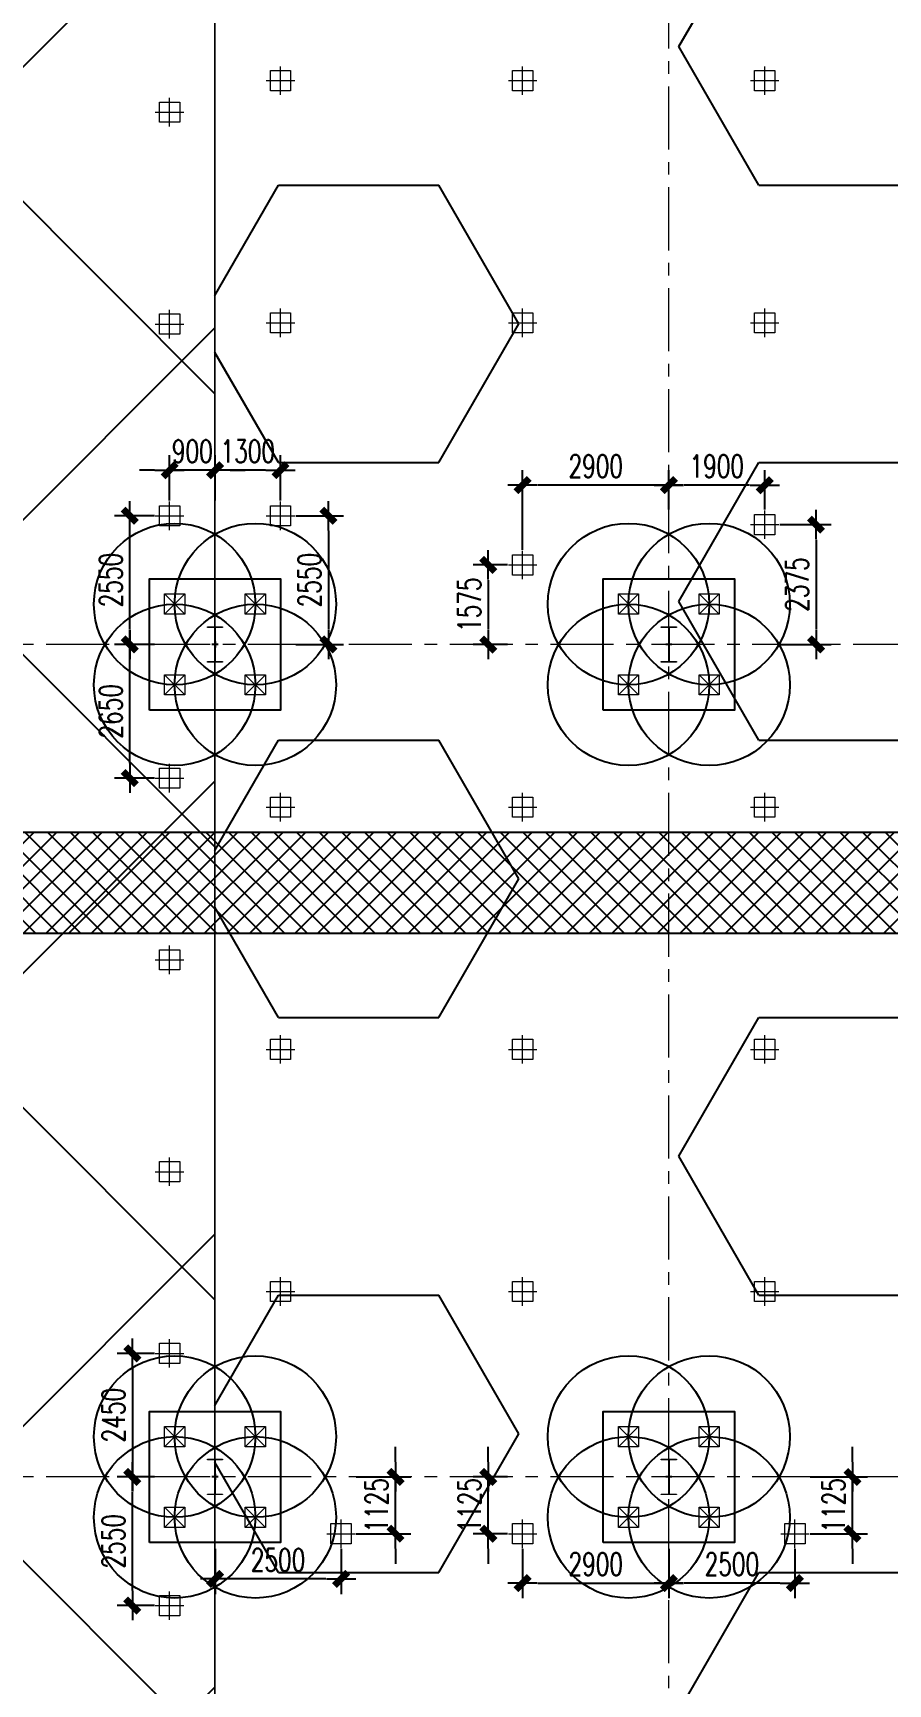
# Model space of a CAD drawing. Extents: x -1201378 to 2367219, y -619313 to 244905.
# Drawn here: x -414367 to -397413, y -35201 to -2480 of the extents above; entities that cross this region are included whole.
import ezdxf

# ---------------------------------------------------------------- set-up
doc = ezdxf.new("R2010")
doc.units = 0
doc.header["$LTSCALE"] = 1000
doc.linetypes.add('CENTER', pattern=[2, 1.25, -0.25, 0.25, -0.25])
doc.layers.get('0').update_dxf_attribs({"linetype": 'CONTINUOUS'})
doc.layers.get('Defpoints').update_dxf_attribs({"linetype": 'CONTINUOUS'})
for name, color, linetype in [('Hatch-一般填充', 252, 'CONTINUOUS'), ('S-DIMZ', 115, 'CONTINUOUS'), ('S-DOTE1', 140, 'CENTER'), ('S-HATCH1-W', 252, 'CONTINUOUS'), ('S-HJD', 97, 'CONTINUOUS')]:
    doc.layers.add(name, color=color, linetype=linetype)
for name, color, linetype, lineweight in [('S-axis', 111, 'CONTINUOUS', 0), ('S-col', 2, 'CONTINUOUS', 0), ('S-dim', 81, 'CONTINUOUS', 0), ('S-dote', 5, 'CENTER', 0), ('S-zhuang', 1, 'CONTINUOUS', 0)]:
    doc.layers.add(name, color=color, linetype=linetype, lineweight=lineweight)
doc.styles.add('SS1', font='tj-romans1.shx', dxfattribs={"width": 0.7, "bigfont": 'tj-hztxt1.shx'})
doc.dimstyles.new('S-150-ARCHI', dxfattribs={"dimscale": 150, "dimtxt": 3, "dimasz": 2, "dimexe": 2, "dimexo": 2, "dimgap": 1, "dimtad": 1, "dimdec": 0, "dimzin": 0, "dimdsep": 46, "dimtxsty": 'SS1', "dimblk1": 'TT', "dimblk2": 'TT', "dimsah": 1, "dimcen": 1, "dimclrd": 256, "dimclre": 256, "dimclrt": 256, "dimadec": 0, "dimazin": 0, "dimtfac": 1, "dimtdec": 0, "dimtix": 1, "dimtmove": 2, "dimatfit": 0, "dimldrblk": 'TT', "dimfxl": 2, "dimtolj": 1, "dimtzin": 0, "dimarcsym": 0})

# ---------------------------------------------------------------- blocks, each defined once
blk = doc.blocks.new('2#轴网')
at = {"layer": 'S-dote'}
for p, q in [((-110758.5, -270787), (-110758.5, -175298.2)), ((-101758.5, -270787), (-101758.5, -175298.2)), ((-74854.3, -214598.2), (-251154.3, -214598.2)), ((-74854.3, -231098.2), (-251154.3, -231098.2))]:
    blk.add_line(p, q, dxfattribs=at)
blk = doc.blocks.new('nt66')
at = {"layer": 'S-col'}
blk.add_lwpolyline([(-195790, 766820), (-195490, 766820), (-195490, 766808), (-195636, 766808), (-195636, 766132), (-195490, 766132), (-195490, 766120), (-195790, 766120), (-195790, 766132), (-195644, 766132), (-195644, 766808), (-195790, 766808)], close=True, dxfattribs=at)
blk = doc.blocks.new('33333')
for p in [(39786, -76900), (48786, -76900), (39786, -93400), (48786, -93400)]:
    blk.add_blockref('nt66', p)
blk = doc.blocks.new('地坪桩')
at = {"layer": 'S-zhuang'}
for p, q in [((174146, 162514), (174146, 163080)), ((173863, 162797), (174429, 162797))]:
    blk.add_line(p, q, dxfattribs=at)
blk.add_lwpolyline([(173946, 162597), (173946, 162997), (174346, 162997), (174346, 162597)], close=True, dxfattribs=at)
blk = doc.blocks.new('S-ZHUANG-400')
at = {"layer": 'S-zhuang'}
for p, q in [((200, -200), (-200, 200)), ((-200, -200), (200, 200))]:
    blk.add_line(p, q, dxfattribs=at)
blk.add_lwpolyline([(-200, 200), (200, 200), (200, -200), (-200, -200)], close=True, dxfattribs=at)
blk = doc.blocks.new('CT4')
at = {"layer": 'Defpoints'}
for centre in [(-100831, -168442), (-99231, -168442), (-100831, -170042), (-99231, -170042)]:
    blk.add_circle(centre, 1600, dxfattribs=at)
at = {"layer": 'S-DOTE1', "ltscale": 0.25}
for p, q in [((-99971, -169242), (-100091, -169242)), ((-100031, -169182), (-100031, -169302))]:
    blk.add_line(p, q, dxfattribs=at)
at = {"layer": 'S-HATCH1-W'}
blk.add_lwpolyline([(-101331, -170542), (-101331, -167942), (-98731, -167942), (-98731, -170542)], close=True, dxfattribs=at)
at = {"layer": 'S-zhuang', "rotation": 90.00000000000001}
for p in [(-100831, -168442), (-99231, -168442), (-100831, -170042), (-99231, -170042)]:
    blk.add_blockref('S-ZHUANG-400', p, dxfattribs=at)
blk = doc.blocks.new('2#主楼桩')
at = {"layer": 'S-zhuang'}
for p in [(-910727, 154644), (-901727, 154644), (-910727, 138144), (-901727, 138144)]:
    blk.add_blockref('CT4', p, dxfattribs=at)
blk = doc.blocks.new('TT')
blk.add_line((-0.97, 0), (0.97, 0))
at = {"const_width": 0.45}
blk.add_lwpolyline([(-0.44, -0.44), (0.44, 0.44)], dxfattribs=at)
blk = doc.blocks.new('*D3130')
at = {"layer": 'Defpoints', "color": 0, "transparency": 16777216}
for p in [(-401758, -32223), (-399258, -32223), (-401758, -33200)]:
    blk.add_point(p, dxfattribs=at)
at = {"layer": 'S-DIMZ', "lineweight": -2, "transparency": 16777216}
for p, q in [((-401758, -32523), (-401758, -33500)), ((-399258, -32523), (-399258, -33500)), ((-399558, -33200), (-401458, -33200))]:
    blk.add_line(p, q, dxfattribs=at)
at = {"layer": 'S-DIMZ', "lineweight": -2, "transparency": 16777216, "xscale": 300, "yscale": 300, "zscale": 300, "rotation": 180}
blk.add_blockref('TT', (-401758, -33200), dxfattribs=at)
at = {"layer": 'S-DIMZ', "lineweight": -2, "transparency": 16777216, "xscale": 300, "yscale": 300, "zscale": 300}
blk.add_blockref('TT', (-399258, -33200), dxfattribs=at)
at = {"layer": 'S-DIMZ', "transparency": 16777216, "insert": (-400508, -32825), "char_height": 450, "attachment_point": 5, "style": 'SS1'}
blk.add_mtext('\\A1;2500', dxfattribs=at)
blk = doc.blocks.new('*D3131')
at = {"layer": 'Defpoints', "color": 0, "transparency": 16777216}
for p in [(-410758, -32223), (-408258, -32223), (-410758, -33118)]:
    blk.add_point(p, dxfattribs=at)
at = {"layer": 'S-DIMZ', "lineweight": -2, "transparency": 16777216}
for p, q in [((-410758, -32523), (-410758, -33418)), ((-408258, -32523), (-408258, -33418)), ((-408558, -33118), (-410458, -33118))]:
    blk.add_line(p, q, dxfattribs=at)
at = {"layer": 'S-DIMZ', "lineweight": -2, "transparency": 16777216, "xscale": 300, "yscale": 300, "zscale": 300, "rotation": 180}
blk.add_blockref('TT', (-410758, -33118), dxfattribs=at)
at = {"layer": 'S-DIMZ', "lineweight": -2, "transparency": 16777216, "xscale": 300, "yscale": 300, "zscale": 300}
blk.add_blockref('TT', (-408258, -33118), dxfattribs=at)
at = {"layer": 'S-DIMZ', "transparency": 16777216, "insert": (-409508, -32743), "char_height": 450, "attachment_point": 5, "style": 'SS1'}
blk.add_mtext('\\A1;2500', dxfattribs=at)
blk = doc.blocks.new('*D3133')
at = {"layer": 'Defpoints', "color": 0, "transparency": 16777216}
for p in [(-399858, -12223), (-399858, -14598), (-398840, -14598)]:
    blk.add_point(p, dxfattribs=at)
at = {"layer": 'S-DIMZ', "lineweight": -2, "transparency": 16777216}
for p, q in [((-399558, -12223), (-398540, -12223)), ((-398840, -12523), (-398840, -14298)), ((-399558, -14598), (-398540, -14598))]:
    blk.add_line(p, q, dxfattribs=at)
at = {"layer": 'S-DIMZ', "lineweight": -2, "transparency": 16777216, "xscale": 300, "yscale": 300, "zscale": 300}
for p, rotation in [((-398840, -12223), 90), ((-398840, -14598), 270)]:
    blk.add_blockref('TT', p, dxfattribs=dict(at, rotation=rotation))
at = {"layer": 'S-DIMZ', "transparency": 16777216, "insert": (-399215, -13411), "char_height": 450, "attachment_point": 5, "rotation": 90, "style": 'SS1'}
blk.add_mtext('\\A1;2375', dxfattribs=at)
blk = doc.blocks.new('*D3134')
at = {"layer": 'Defpoints', "color": 0, "transparency": 16777216}
for p in [(-401758, -11441), (-401758, -12223), (-399858, -12223)]:
    blk.add_point(p, dxfattribs=at)
at = {"layer": 'S-DIMZ', "lineweight": -2, "transparency": 16777216}
for p, q in [((-401758, -11923), (-401758, -11141)), ((-400158, -11441), (-401458, -11441)), ((-399858, -11923), (-399858, -11141))]:
    blk.add_line(p, q, dxfattribs=at)
at = {"layer": 'S-DIMZ', "lineweight": -2, "transparency": 16777216, "xscale": 300, "yscale": 300, "zscale": 300, "rotation": 180}
blk.add_blockref('TT', (-401758, -11441), dxfattribs=at)
at = {"layer": 'S-DIMZ', "lineweight": -2, "transparency": 16777216, "xscale": 300, "yscale": 300, "zscale": 300}
blk.add_blockref('TT', (-399858, -11441), dxfattribs=at)
at = {"layer": 'S-DIMZ', "transparency": 16777216, "insert": (-400808, -11066), "char_height": 450, "attachment_point": 5, "style": 'SS1'}
blk.add_mtext('\\A1;1900', dxfattribs=at)
blk = doc.blocks.new('*D3135')
at = {"layer": 'Defpoints', "color": 0, "transparency": 16777216}
for p in [(-404658, -11441), (-401758, -12223), (-404658, -13023)]:
    blk.add_point(p, dxfattribs=at)
at = {"layer": 'S-DIMZ', "lineweight": -2, "transparency": 16777216}
for p, q in [((-404658, -12723), (-404658, -11141)), ((-402058, -11441), (-404358, -11441)), ((-401758, -11923), (-401758, -11141))]:
    blk.add_line(p, q, dxfattribs=at)
at = {"layer": 'S-DIMZ', "lineweight": -2, "transparency": 16777216, "xscale": 300, "yscale": 300, "zscale": 300, "rotation": 180}
blk.add_blockref('TT', (-404658, -11441), dxfattribs=at)
at = {"layer": 'S-DIMZ', "lineweight": -2, "transparency": 16777216, "xscale": 300, "yscale": 300, "zscale": 300}
blk.add_blockref('TT', (-401758, -11441), dxfattribs=at)
at = {"layer": 'S-DIMZ', "transparency": 16777216, "insert": (-403208, -11066), "char_height": 450, "attachment_point": 5, "style": 'SS1'}
blk.add_mtext('\\A1;2900', dxfattribs=at)
blk = doc.blocks.new('*D3136')
at = {"layer": 'Defpoints', "color": 0, "transparency": 16777216}
for p in [(-404658, -13023), (-405340, -14598), (-404658, -14598)]:
    blk.add_point(p, dxfattribs=at)
at = {"layer": 'S-DIMZ', "lineweight": -2, "transparency": 16777216}
for p, q in [((-404958, -13023), (-405640, -13023)), ((-405340, -13323), (-405340, -14298)), ((-404958, -14598), (-405640, -14598))]:
    blk.add_line(p, q, dxfattribs=at)
at = {"layer": 'S-DIMZ', "lineweight": -2, "transparency": 16777216, "xscale": 300, "yscale": 300, "zscale": 300}
for p, rotation in [((-405340, -13023), 90), ((-405340, -14598), 270)]:
    blk.add_blockref('TT', p, dxfattribs=dict(at, rotation=rotation))
at = {"layer": 'S-DIMZ', "transparency": 16777216, "insert": (-405715, -13811), "char_height": 450, "attachment_point": 5, "rotation": 90, "style": 'SS1'}
blk.add_mtext('\\A1;1575', dxfattribs=at)
blk = doc.blocks.new('*D3139')
at = {"layer": 'Defpoints', "color": 0, "transparency": 16777216}
for p in [(-409458, -12048), (-409458, -14598), (-408509, -14598)]:
    blk.add_point(p, dxfattribs=at)
at = {"layer": 'S-DIMZ', "lineweight": -2, "transparency": 16777216}
for p, q in [((-409158, -12048), (-408209, -12048)), ((-408509, -12348), (-408509, -14298)), ((-409158, -14598), (-408209, -14598))]:
    blk.add_line(p, q, dxfattribs=at)
at = {"layer": 'S-DIMZ', "lineweight": -2, "transparency": 16777216, "xscale": 300, "yscale": 300, "zscale": 300}
for p, rotation in [((-408509, -12048), 90), ((-408509, -14598), 270)]:
    blk.add_blockref('TT', p, dxfattribs=dict(at, rotation=rotation))
at = {"layer": 'S-DIMZ', "transparency": 16777216, "insert": (-408884, -13323), "char_height": 450, "attachment_point": 5, "rotation": 90, "style": 'SS1'}
blk.add_mtext('\\A1;2550', dxfattribs=at)
blk = doc.blocks.new('*D3140')
at = {"layer": 'Defpoints', "color": 0, "transparency": 16777216}
for p in [(-410758, -11145), (-410758, -12048), (-409458, -12048)]:
    blk.add_point(p, dxfattribs=at)
at = {"layer": 'S-DIMZ', "lineweight": -2, "transparency": 16777216}
for p, q in [((-410758, -11748), (-410758, -10845)), ((-409458, -11748), (-409458, -10845)), ((-409758, -11145), (-410458, -11145))]:
    blk.add_line(p, q, dxfattribs=at)
at = {"layer": 'S-DIMZ', "lineweight": -2, "transparency": 16777216, "xscale": 300, "yscale": 300, "zscale": 300, "rotation": 180}
blk.add_blockref('TT', (-410758, -11145), dxfattribs=at)
at = {"layer": 'S-DIMZ', "lineweight": -2, "transparency": 16777216, "xscale": 300, "yscale": 300, "zscale": 300}
blk.add_blockref('TT', (-409458, -11145), dxfattribs=at)
at = {"layer": 'S-DIMZ', "transparency": 16777216, "insert": (-410108, -10770), "char_height": 450, "attachment_point": 5, "style": 'SS1'}
blk.add_mtext('\\A1;1300', dxfattribs=at)
blk = doc.blocks.new('*D3141')
at = {"layer": 'Defpoints', "color": 0, "transparency": 16777216}
for p in [(-411658, -11145), (-411658, -12048), (-410758, -12048)]:
    blk.add_point(p, dxfattribs=at)
at = {"layer": 'S-DIMZ', "lineweight": -2, "transparency": 16777216}
for p, q in [((-411658, -11748), (-411658, -10845)), ((-410758, -11748), (-410758, -10845)), ((-411958, -11145), (-412258, -11145)), ((-410758, -11145), (-411658, -11145)), ((-410458, -11145), (-410158, -11145))]:
    blk.add_line(p, q, dxfattribs=at)
at = {"layer": 'S-DIMZ', "lineweight": -2, "transparency": 16777216, "xscale": 300, "yscale": 300, "zscale": 300}
blk.add_blockref('TT', (-411658, -11145), dxfattribs=at)
at = {"layer": 'S-DIMZ', "lineweight": -2, "transparency": 16777216, "xscale": 300, "yscale": 300, "zscale": 300, "rotation": 180}
blk.add_blockref('TT', (-410758, -11145), dxfattribs=at)
at = {"layer": 'S-DIMZ', "transparency": 16777216, "insert": (-411208, -10770), "char_height": 450, "attachment_point": 5, "style": 'SS1'}
blk.add_mtext('\\A1;900', dxfattribs=at)
blk = doc.blocks.new('*D3227')
at = {"layer": 'Defpoints', "color": 0, "transparency": 16777216}
for p in [(-412397, -31098), (-411658, -31098), (-411658, -33648)]:
    blk.add_point(p, dxfattribs=at)
at = {"layer": 'S-DIMZ', "lineweight": -2, "transparency": 16777216}
for p, q in [((-411958, -31098), (-412697, -31098)), ((-412397, -33348), (-412397, -31398)), ((-411958, -33648), (-412697, -33648))]:
    blk.add_line(p, q, dxfattribs=at)
at = {"layer": 'S-DIMZ', "lineweight": -2, "transparency": 16777216, "xscale": 300, "yscale": 300, "zscale": 300}
for p, rotation in [((-412397, -31098), 90), ((-412397, -33648), 270)]:
    blk.add_blockref('TT', p, dxfattribs=dict(at, rotation=rotation))
at = {"layer": 'S-DIMZ', "transparency": 16777216, "insert": (-412772, -32373), "char_height": 450, "attachment_point": 5, "rotation": 90, "style": 'SS1'}
blk.add_mtext('\\A1;2550', dxfattribs=at)
blk = doc.blocks.new('*D3228')
at = {"layer": 'Defpoints', "color": 0, "transparency": 16777216}
for p in [(-408258, -31098), (-407178, -31098), (-408258, -32223)]:
    blk.add_point(p, dxfattribs=at)
at = {"layer": 'S-DIMZ', "lineweight": -2, "transparency": 16777216}
for p, q in [((-407178, -30798), (-407178, -30498)), ((-407958, -31098), (-406878, -31098)), ((-407178, -32223), (-407178, -31098)), ((-407958, -32223), (-406878, -32223)), ((-407178, -32523), (-407178, -32823))]:
    blk.add_line(p, q, dxfattribs=at)
at = {"layer": 'S-DIMZ', "lineweight": -2, "transparency": 16777216, "xscale": 300, "yscale": 300, "zscale": 300}
for p, rotation in [((-407178, -31098), 270), ((-407178, -32223), 90)]:
    blk.add_blockref('TT', p, dxfattribs=dict(at, rotation=rotation))
at = {"layer": 'S-DIMZ', "transparency": 16777216, "insert": (-407553, -31661), "char_height": 450, "attachment_point": 5, "rotation": 90, "style": 'SS1'}
blk.add_mtext('\\A1;1125', dxfattribs=at)
blk = doc.blocks.new('*D3229')
at = {"layer": 'Defpoints', "color": 0, "transparency": 16777216}
for p in [(-405339, -31098), (-404658, -31098), (-404658, -32223)]:
    blk.add_point(p, dxfattribs=at)
at = {"layer": 'S-DIMZ', "lineweight": -2, "transparency": 16777216}
for p, q in [((-405339, -30798), (-405339, -30498)), ((-404958, -31098), (-405639, -31098)), ((-405339, -32223), (-405339, -31098)), ((-404958, -32223), (-405639, -32223)), ((-405339, -32523), (-405339, -32823))]:
    blk.add_line(p, q, dxfattribs=at)
at = {"layer": 'S-DIMZ', "lineweight": -2, "transparency": 16777216, "xscale": 300, "yscale": 300, "zscale": 300}
for p, rotation in [((-405339, -31098), 270), ((-405339, -32223), 90)]:
    blk.add_blockref('TT', p, dxfattribs=dict(at, rotation=rotation))
at = {"layer": 'S-DIMZ', "transparency": 16777216, "insert": (-405714, -31661), "char_height": 450, "attachment_point": 5, "rotation": 90, "style": 'SS1'}
blk.add_mtext('\\A1;1125', dxfattribs=at)
blk = doc.blocks.new('*D3230')
at = {"layer": 'Defpoints', "color": 0, "transparency": 16777216}
for p in [(-404658, -32223), (-401758, -32223), (-401758, -33200)]:
    blk.add_point(p, dxfattribs=at)
at = {"layer": 'S-DIMZ', "lineweight": -2, "transparency": 16777216}
for p, q in [((-404658, -32523), (-404658, -33500)), ((-401758, -32523), (-401758, -33500)), ((-404358, -33200), (-402058, -33200))]:
    blk.add_line(p, q, dxfattribs=at)
at = {"layer": 'S-DIMZ', "lineweight": -2, "transparency": 16777216, "xscale": 300, "yscale": 300, "zscale": 300, "rotation": 180}
blk.add_blockref('TT', (-404658, -33200), dxfattribs=at)
at = {"layer": 'S-DIMZ', "lineweight": -2, "transparency": 16777216, "xscale": 300, "yscale": 300, "zscale": 300}
blk.add_blockref('TT', (-401758, -33200), dxfattribs=at)
at = {"layer": 'S-DIMZ', "transparency": 16777216, "insert": (-403208, -32825), "char_height": 450, "attachment_point": 5, "style": 'SS1'}
blk.add_mtext('\\A1;2900', dxfattribs=at)
blk = doc.blocks.new('*D3231')
at = {"layer": 'Defpoints', "color": 0, "transparency": 16777216}
for p in [(-399258, -31098), (-398118, -31098), (-399258, -32223)]:
    blk.add_point(p, dxfattribs=at)
at = {"layer": 'S-DIMZ', "lineweight": -2, "transparency": 16777216}
for p, q in [((-398118, -30798), (-398118, -30498)), ((-398958, -31098), (-397818, -31098)), ((-398118, -32223), (-398118, -31098)), ((-398958, -32223), (-397818, -32223)), ((-398118, -32523), (-398118, -32823))]:
    blk.add_line(p, q, dxfattribs=at)
at = {"layer": 'S-DIMZ', "lineweight": -2, "transparency": 16777216, "xscale": 300, "yscale": 300, "zscale": 300}
for p, rotation in [((-398118, -31098), 270), ((-398118, -32223), 90)]:
    blk.add_blockref('TT', p, dxfattribs=dict(at, rotation=rotation))
at = {"layer": 'S-DIMZ', "transparency": 16777216, "insert": (-398493, -31661), "char_height": 450, "attachment_point": 5, "rotation": 90, "style": 'SS1'}
blk.add_mtext('\\A1;1125', dxfattribs=at)
blk = doc.blocks.new('*D3247')
at = {"layer": 'Defpoints', "color": 0, "transparency": 16777216}
for p in [(-411658, -28648), (-412397, -31098), (-411658, -31098)]:
    blk.add_point(p, dxfattribs=at)
at = {"layer": 'S-DIMZ', "lineweight": -2, "transparency": 16777216}
for p, q in [((-411958, -28648), (-412697, -28648)), ((-412397, -28948), (-412397, -30798)), ((-411958, -31098), (-412697, -31098))]:
    blk.add_line(p, q, dxfattribs=at)
at = {"layer": 'S-DIMZ', "lineweight": -2, "transparency": 16777216, "xscale": 300, "yscale": 300, "zscale": 300}
for p, rotation in [((-412397, -28648), 90), ((-412397, -31098), 270)]:
    blk.add_blockref('TT', p, dxfattribs=dict(at, rotation=rotation))
at = {"layer": 'S-DIMZ', "transparency": 16777216, "insert": (-412772, -29873), "char_height": 450, "attachment_point": 5, "rotation": 90, "style": 'SS1'}
blk.add_mtext('\\A1;2450', dxfattribs=at)
blk = doc.blocks.new('*D3268')
at = {"layer": 'Defpoints', "color": 0, "transparency": 16777216}
for p in [(-412449, -14598), (-411658, -14598), (-411658, -17248)]:
    blk.add_point(p, dxfattribs=at)
at = {"layer": 'S-DIMZ', "lineweight": -2, "transparency": 16777216}
for p, q in [((-411958, -14598), (-412749, -14598)), ((-412449, -16948), (-412449, -14898)), ((-411958, -17248), (-412749, -17248))]:
    blk.add_line(p, q, dxfattribs=at)
at = {"layer": 'S-DIMZ', "lineweight": -2, "transparency": 16777216, "xscale": 300, "yscale": 300, "zscale": 300}
for p, rotation in [((-412449, -14598), 90), ((-412449, -17248), 270)]:
    blk.add_blockref('TT', p, dxfattribs=dict(at, rotation=rotation))
at = {"layer": 'S-DIMZ', "transparency": 16777216, "insert": (-412824, -15923), "char_height": 450, "attachment_point": 5, "rotation": 90, "style": 'SS1'}
blk.add_mtext('\\A1;2650', dxfattribs=at)
blk = doc.blocks.new('*D3269')
at = {"layer": 'Defpoints', "color": 0, "transparency": 16777216}
for p in [(-412449, -12048), (-411658, -12048), (-411658, -14598)]:
    blk.add_point(p, dxfattribs=at)
at = {"layer": 'S-DIMZ', "lineweight": -2, "transparency": 16777216}
for p, q in [((-411958, -12048), (-412749, -12048)), ((-412449, -14298), (-412449, -12348)), ((-411958, -14598), (-412749, -14598))]:
    blk.add_line(p, q, dxfattribs=at)
at = {"layer": 'S-DIMZ', "lineweight": -2, "transparency": 16777216, "xscale": 300, "yscale": 300, "zscale": 300}
for p, rotation in [((-412449, -12048), 90), ((-412449, -14598), 270)]:
    blk.add_blockref('TT', p, dxfattribs=dict(at, rotation=rotation))
at = {"layer": 'S-DIMZ', "transparency": 16777216, "insert": (-412824, -13323), "char_height": 450, "attachment_point": 5, "rotation": 90, "style": 'SS1'}
blk.add_mtext('\\A1;2550', dxfattribs=at)

msp = doc.modelspace()

# ---------------------------------------------------------------- hatches: boundary and pattern name
at = {"layer": 'Hatch-一般填充'}
h = msp.add_hatch(dxfattribs=at)
h.set_pattern_fill('ANSI37', color=256, scale=2000)
h.set_pattern_definition([(45, (-600000, 0), (-4490.13, 4490.13), []), (135, (-600000, 0), (-4490.13, -4490.13), [])])
edge = h.paths.add_edge_path()
edge.add_line((-509758.5, 18401.8), (-509758.5, -64098.2))
edge.add_line((-509758.5, -64098.2), (-410758.5, -64098.2))
edge.add_line((-410758.5, -64098.2), (-410758.5, 18401.8))
edge.add_line((-410758.5, 18401.8), (-509758.5, 18401.8))
h = msp.add_hatch(dxfattribs=at)
h.set_pattern_fill('HEX', color=256, scale=1000)
h.set_pattern_definition([(0, (-600000, 0), (0, 5499.26), [3175, -6350]), (120, (-600000, 0), (-4762.5, -2749.63), [3175, -6350]), (60, (-596825, 0), (-4762.5, 2749.63), [3175, -6350])])
h.paths.add_polyline_path([(-410758.5, 18401.8), (-410758.5, -64098.2), (-383758.5, -64098.2), (-383758.5, 18401.8)])
at = {"layer": 'S-HJD'}
h = msp.add_hatch(dxfattribs=at)
h.set_pattern_fill('ANSI37', color=256, scale=100, angle=-180)
h.paths.add_polyline_path([(-511758.5, -18323.2), (-511758.5, -19923.2), (-531127, -19923.2), (-531772.4, -21923.2), (-509758.5, -21923.2), (-509758.5, -20323.2), (-383758.5, -20323.2), (-383758.5, -18323.2)])

# ---------------------------------------------------------------- linework, layer by layer
at = {"layer": 'S-dim'}
for points in [[(-509758.5, 18401.8), (-509758.5, -64098.2), (-410758.5, -64098.2), (-410758.5, 18401.8), (-509758.5, 18401.8)], [(-410758.5, 18401.8), (-410758.5, -64098.2), (-383758.5, -64098.2), (-383758.5, 18401.8), (-410758.5, 18401.8)]]:
    msp.add_lwpolyline(points, dxfattribs=at)
at = {"layer": 'S-HJD'}
msp.add_lwpolyline([(-511758.5, -18323.2), (-511758.5, -19923.2), (-531127, -19923.2), (-531772.4, -21923.2), (-509758.5, -21923.2), (-509758.5, -20323.2), (-383758.5, -20323.2), (-383758.5, -18323.2), (-511758.5, -18323.2)], dxfattribs=at)

# ---------------------------------------------------------------- block references
at = {"layer": 'S-axis'}
msp.add_blockref('2#轴网', (-300000, 200000), dxfattribs=at)
at = {"layer": 'S-col'}
for name, p in [('2#主楼桩', (600000, 0)), ('33333', (-254904.3, -704168.2))]:
    msp.add_blockref(name, p, dxfattribs=at)
at = {"layer": 'S-zhuang'}
for p in [(-583604.4, -166220.2), (-578804.4, -166220.2), (-574004.4, -166220.2), (-585804.4, -166845.2), (-585804.4, -171045.2), (-583604.4, -171020.2), (-578804.4, -171020.2), (-574004.4, -171020.2), (-585804.4, -174845.2), (-583604.4, -174845.2), (-574004.4, -175020.2), (-578804.4, -175820.2), (-585804.4, -180045.2), (-583604.4, -180620.2), (-578804.4, -180620.2), (-574004.4, -180620.2), (-585804.4, -183645.2), (-583604.4, -185420.2), (-578804.4, -185420.2), (-574004.4, -185420.2), (-585804.4, -187845.2), (-583604.4, -190220.2), (-578804.4, -190220.2), (-574004.4, -190220.2), (-585804.4, -191445.2), (-582404.4, -195020.2), (-578804.4, -195020.2), (-573404.4, -195020.2), (-585804.4, -196445.2)]:
    msp.add_blockref('地坪桩', p, dxfattribs=at)

# ---------------------------------------------------------------- dimensions: what is measured, and where the dimension line sits
at = {"layer": 'S-DIMZ'}
for base, p1, p2, picture, middle in [((-411658.5, -11145.1), (-410758.5, -12048.2), (-411658.5, -12048.2), '*D3141', (-411208.5, -10770.1)), ((-410758.5, -11145.1), (-409458.5, -12048.2), (-410758.5, -12048.2), '*D3140', (-410108.5, -10770.1)), ((-404658.5, -11440.5), (-401758.5, -12223.2), (-404658.5, -13023.2), '*D3135', (-403208.5, -11065.5)), ((-401758.5, -11440.5), (-399858.5, -12223.2), (-401758.5, -12223.2), '*D3134', (-400808.5, -11065.5)), ((-410758.5, -33118.3), (-408258.5, -32223.2), (-410758.5, -32223.2), '*D3131', (-409508.5, -32743.3)), ((-401758.5, -33199.8), (-404658.5, -32223.2), (-401758.5, -32223.2), '*D3230', (-403208.5, -32824.8)), ((-401758.5, -33199.8), (-399258.5, -32223.2), (-401758.5, -32223.2), '*D3130', (-400508.5, -32824.8))]:
    dim = msp.add_linear_dim(base=base, p1=p1, p2=p2, dimstyle='S-150-ARCHI', dxfattribs=at)
    dim.commit()
    dim.dimension.update_dxf_attribs({"geometry": picture, "text_midpoint": middle})
for base, p1, p2, picture, middle in [((-412448.5, -12048.2), (-411658.5, -14598.2), (-411658.5, -12048.2), '*D3269', (-412823.5, -13323.2)), ((-408509.1, -14598.2), (-409458.5, -12048.2), (-409458.5, -14598.2), '*D3139', (-408884.1, -13323.2)), ((-398840, -14598.2), (-399858.5, -12223.2), (-399858.5, -14598.2), '*D3133', (-399215, -13410.7)), ((-405340, -14598.2), (-404658.5, -13023.2), (-404658.5, -14598.2), '*D3136', (-405715, -13810.7)), ((-412448.5, -14598.2), (-411658.5, -17248.2), (-411658.5, -14598.2), '*D3268', (-412823.5, -15923.2)), ((-412397.5, -31098.2), (-411658.5, -28648.2), (-411658.5, -31098.2), '*D3247', (-412772.5, -29873.2)), ((-407178.1, -31098.2), (-408258.5, -32223.2), (-408258.5, -31098.2), '*D3228', (-407553.1, -31660.7)), ((-405338.7, -31098.2), (-404658.5, -32223.2), (-404658.5, -31098.2), '*D3229', (-405713.7, -31660.7)), ((-398117.7, -31098.2), (-399258.5, -32223.2), (-399258.5, -31098.2), '*D3231', (-398492.7, -31660.7)), ((-412397.5, -31098.2), (-411658.5, -33648.2), (-411658.5, -31098.2), '*D3227', (-412772.5, -32373.2))]:
    dim = msp.add_linear_dim(base=base, p1=p1, p2=p2, angle=90, dimstyle='S-150-ARCHI', dxfattribs=at)
    dim.commit()
    dim.dimension.update_dxf_attribs({"geometry": picture, "text_midpoint": middle})

doc.saveas('drawing.dxf')
